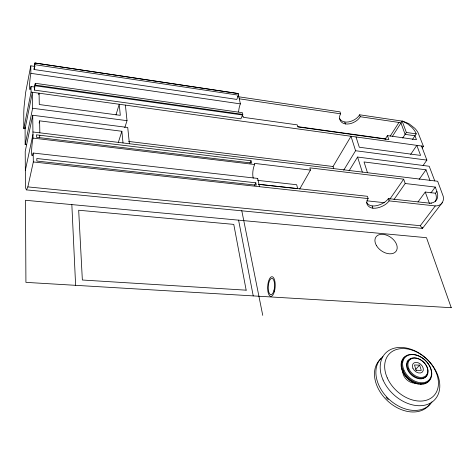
<?xml version="1.0" encoding="UTF-8"?>
<svg xmlns="http://www.w3.org/2000/svg" width="475" height="475" viewBox="0 0 475 475"><rect width="100%" height="100%" fill="white"/><g stroke="black" fill="none" stroke-linecap="round" stroke-linejoin="round"><path stroke-width="0.71" d="M34.384 90.09L35.316 83.303L242.434 112.706L242.802 114.386L240.932 118.821L34.384 90.09L34.354 88.083L35.316 83.303M35.174 66.476L30.78 65.823L25.65 92.477L24.071 106.863A20.223 2.037 -84.3 0 0 23.774 112.967L23.803 128.565L25.086 128.725L32.419 92.275L32.627 108.252L25.175 144.584L26.642 144.75M34.895 63.282L34.075 69.51L236.776 99.423L238.628 95.19L238.278 93.569L34.996 63.015L238.278 93.569M34.075 69.51L34.996 63.015M23.803 128.565L31.083 92.091L31.023 86.503L34.687 87.02M129.42 143.729L127.728 127.484L32.716 115.259L25.211 151.525L25.436 185.03A21.417 2.363 -84.7 0 0 25.804 188.646L26.511 189.893L422.501 228.386L442.356 202.534L443.157 200.634A18.555 11.353 34.5 0 0 443.205 196.288L437.659 181.26L32.935 131.985M38.766 94.65L39.069 93.195L39.288 104.536L120.306 115.342L119.219 104.263L115.989 114.891M25.317 170.501L32.965 134.413M39.14 123.013L39.609 120.846L121.867 131.272L123.013 142.951M26.511 189.893L27.841 186.895L33.321 161.951L33.203 153.033A10.319 1.164 -84.5 0 1 31.605 152.552A10.319 1.164 -84.5 0 1 33.013 138.088L32.716 115.259M39.3 137.922L39.888 135.25M118.299 142.53L121.867 131.272M124.777 127.704L127.021 120.668L125.4 105.117M249.898 163.115L251.049 160.752L36.432 134.835L36.474 137.275L251.542 163.032L251.049 160.752M254.321 185.743L255.811 182.81L36.818 158.507L36.86 161.061L256.322 185.191L255.811 182.81M237.381 96.585L339.999 111.868L340.611 113.816L339.91 115.372A13.039 8.746 -19.4 0 0 339.779 119.504C342.095 125.738 350.396 124.593 354.962 121.713A13.051 8.782 -19.2 0 0 359.207 118.216L360.264 116.725L359.622 114.79L402.931 121.238L408.874 123.643L414.746 128.238A17.468 10.224 32 0 1 417.97 132.501L423.403 146.27L422.162 148.075M435.225 201.632L435.979 199.957A18.483 11.37 34.3 0 0 436.08 195.148L435.51 193.23L436.887 191.383L435.254 187.073L405.199 183.504L393.983 199.565M299.701 189.002L310.448 170.086L309.848 167.847L403.673 179.182L405.199 183.504M333.646 168.554L333.052 166.511L351.007 136.272L355.573 150.729L343.716 170.175M258.994 184.324L367.418 196.3L368.137 198.586L367.317 200.1A14.096 8.324 -17.9 0 0 367.015 204.066C369.811 210.366 378.403 208.382 383.212 205.794A14.113 8.354 -17.8 0 0 387.909 202.332L389.102 200.877L388.348 198.609L429.483 203.158A13.787 8.455 34.4 0 0 431.348 203.039C434.067 202.694 436.602 200.812 437.362 198.117A18.531 11.364 34.2 0 0 437.457 193.307L436.887 191.383M349.072 170.816L357.568 157.047L429.21 166.262L434.767 180.91M385.065 139.317L387.434 135.595L416.462 139.686L414.984 135.767L405.116 134.36L400.942 123.019L402.165 121.119L403.233 121.523L407.692 123.922L411.837 127.353A17.557 10.296 31.9 0 1 415.435 132.109L416.248 133.879L412.537 139.418M392.297 136.515L400.942 123.019A12.962 7.594 31.8 0 0 398.958 122.455L360.264 116.725M390.207 136.117L398.958 122.455M359.622 114.79L358.566 116.274A13.027 8.787 -19.3 0 1 354.332 119.771C349.903 122.443 342.392 123.809 339.477 118.323M402.693 138.035L406.363 132.46L402.165 121.119M410.649 154.422L416.812 145.356L420.583 155.408L359.314 147.232L356.024 136.966M389.648 199.435L403.673 179.182M423.071 165.502L426.877 160.105L421.527 146.009M419.152 179.39L425.986 169.801L364.028 161.951L367.478 172.716M442.356 202.534C440.901 204.945 437.986 206.025 435.272 205.93L389.102 200.877M417.982 201.964L425.244 192.042L435.51 193.23M430.938 192.909L435.254 187.073M388.348 198.609L387.161 200.07A14.084 8.366 -17.8 0 1 382.476 203.532C377.75 205.972 370.019 207.991 366.599 202.516M430.997 203.502L431.348 203.039M27.841 186.895L420.28 225.708L435.272 205.93M415.767 369.283L419.639 365.127L421.289 370.405L416.106 370.257M419.639 365.127L414.473 364.972L416.177 370.595M366.938 200.818L384.281 202.694M258.388 184.318L297.671 188.658L296.679 184.739L257.682 180.363M33.321 161.951L368.137 198.586M33.203 153.033L257.705 178.422L259.51 186.699M33.013 138.088L254.671 164.516A9.369 3.313 -83.4 0 0 253.24 178.178M310.448 170.086L254.422 163.376L254.671 164.516M128.606 141.425L333.052 166.511M32.627 108.252L127.021 120.668M355.573 150.729L426.877 160.105M31.083 92.091L423.403 146.27M297.92 126.659L386.015 138.92M35.346 85.09L242.802 114.386M35.251 85.791L242.654 115.021M406.363 132.46L416.248 133.879M30.78 65.823L30.869 73.34L240.386 103.888A8.912 2.915 -82.2 0 0 238.646 111.916M239.281 98.818L340.611 113.816M35.025 64.725L238.628 95.19M386.032 397.379L388.33 399.701M420.28 225.708L422.382 228.416L422.542 227.317M425.986 169.801L429.934 180.316M425.244 192.042L429.465 203.532M387.434 135.595L388.829 139.585L297.849 126.938L297.297 124.877L243.301 117.319L243.075 116.274A8.912 2.915 -82.2 0 1 242.808 116.814M357.568 157.047L362.318 172.087M372.18 205.984L372.893 208.252M344.814 122.075L345.426 124.017M238.842 96.805L240.386 103.888M241.757 210.585L262.746 315.358M238.592 220.157L253.234 295.907M71.838 204.594L75.62 285.327M39.609 120.846L39.841 132.822M25.08 127.217L25.175 144.584M257.705 178.422A9.369 3.313 -83.4 0 1 257.42 178.95M31.023 86.503A9.767 1.003 -84.2 0 1 29.551 87.014A9.767 1.003 -84.2 0 1 30.869 73.34M431.959 401.862A33.6 24.278 43.2 0 1 389.185 399.416A33.6 24.278 43.2 0 1 382.897 356.66M430.006 379.442A17.118 12.172 42.7 0 1 407.805 378.569A17.118 12.172 42.7 0 1 405.395 356.553M427.488 373.487A12 8.52 42.7 0 1 411.326 374.888A12 8.52 42.7 0 1 411.314 358.637M415.156 383.093A10.189 7.291 42.9 0 1 402.729 371.676M407.01 361.902A11.982 8.52 42.7 0 1 408.221 360.638M425.6 382.892A16.423 11.685 42.7 0 1 423.094 383.8M421.23 384.049A16.423 11.685 42.7 0 1 420.25 384.067M418.226 383.877A16.423 11.685 42.7 0 1 404.094 374.027A16.423 11.685 42.7 0 1 403.097 359.67M430.392 403.406A33.505 24.267 43.3 0 1 387.701 401.001A33.505 24.267 43.3 0 1 381.484 358.304M451.25 307.705L25.923 282.364L25.478 200.272L426.491 237.69L451.25 307.705M246.163 290.172L82.353 280.018L78.678 210.241L233.771 224.384L246.163 290.172M383.076 380.053A33.873 24.314 43 0 0 434.548 399.908A33.873 24.314 43 0 0 412.353 349.772A33.873 24.314 43 0 0 383.076 380.053M387.256 377.874A30.566 21.892 42.9 0 0 433.687 395.907A30.566 21.892 42.9 0 0 413.707 350.704A30.566 21.892 42.9 0 0 387.256 377.874M403.103 370.536A17.136 12.172 42.7 0 0 429.091 380.891A17.136 12.172 42.7 0 0 418.03 355.627A17.136 12.172 42.7 0 0 403.103 370.536M407.966 369.093A12.012 8.52 42.7 0 0 426.164 376.455A12.012 8.52 42.7 0 0 418.505 358.75A12.012 8.52 42.7 0 0 407.966 369.093M403.958 370.12A16.459 11.685 42.7 0 0 428.913 380.077A16.459 11.685 42.7 0 0 418.297 355.817A16.459 11.685 42.7 0 0 403.958 370.12M408.821 368.689A11.329 8.033 42.6 0 0 425.992 375.642A11.329 8.033 42.6 0 0 418.766 358.94A11.329 8.033 42.6 0 0 408.821 368.689M412.882 368.214A6.252 4.435 42.6 0 0 422.358 372.062A6.252 4.435 42.6 0 0 418.38 362.847A6.252 4.435 42.6 0 0 412.882 368.214M376.562 245.759A12.338 8.194 35.1 0 0 395.853 251.548A12.338 8.194 35.1 0 0 385.742 234.888A12.338 8.194 35.1 0 0 376.562 245.759M274.354 291.692A9.85 3.753 -86.4 0 0 272.062 276.705A9.85 3.753 -86.4 0 0 267.87 291.217A9.85 3.753 -86.4 0 0 274.354 291.692M273.849 290.842A8.212 3.129 -86.4 0 0 271.949 278.344A8.212 3.129 -86.4 0 0 268.446 290.421A8.212 3.129 -86.4 0 0 273.849 290.842"/></g></svg>
